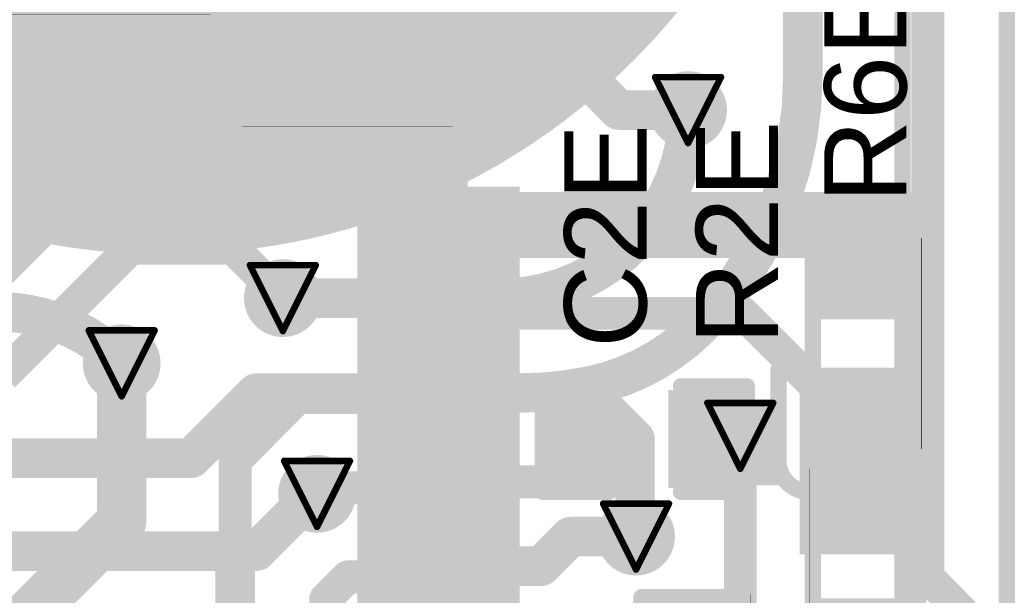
# Model space of a CAD drawing. Header units: inches. Extents: x -3.9 to 9.5, y -7 to 2.6.
# Drawn here: x 2.0666 to 2.369, y -4.7641 to -4.5895 of the extents above; entities that cross this region are included whole.
import ezdxf

# ---------------------------------------------------------------- set-up
doc = ezdxf.new("R2010")
doc.units = ezdxf.units.IN
doc.header["$MEASUREMENT"] = 0
for name, color, linetype in [('Board Outline', 216, 'Continuous'), ('Bottom Layer', 5, 'Continuous'), ('Bottom Overlay', 54, 'Continuous'), ('Bottom Paste', 16, 'Continuous'), ('Bottom Solder', 6, 'Continuous'), ('Drill Drawing', 1, 'Continuous'), ('Top Layer', 1, 'Continuous'), ('Top Overlay', 2, 'Continuous'), ('Top Paste', 8, 'Continuous'), ('Top Solder', 216, 'Continuous'), ('Via Holes', 16, 'Continuous')]:
    doc.layers.add(name, color=color, linetype=linetype)
doc.styles.add('Arial', font='', dxfattribs={"height": 0.2})
doc.styles.get('Arial').set_extended_font_data('Arial')

# ---------------------------------------------------------------- blocks, each defined once
blk = doc.blocks.new('14_TSSOP_37')
at = {"layer": 'Top Layer'}
for points in [[(-0.1299212, 0.08562995), (-0.0885826, 0.08562995), (-0.0885826, 0.06791345), (-0.1299212, 0.06791345)], [(0.0885827, 0.08562995), (0.1299213, 0.08562995), (0.1299213, 0.06791345), (0.0885827, 0.06791345)], [(-0.1299212, 0.06003935), (-0.0885826, 0.06003935), (-0.0885826, 0.04232285), (-0.1299212, 0.04232285)], [(0.0885827, 0.06003945), (0.1299213, 0.06003945), (0.1299213, 0.04232295), (0.0885827, 0.04232295)], [(-0.1299212, 0.03444885), (-0.0885826, 0.03444885), (-0.0885826, 0.01673235), (-0.1299212, 0.01673235)], [(0.0885827, 0.03444885), (0.1299213, 0.03444885), (0.1299213, 0.01673235), (0.0885827, 0.01673235)], [(-0.1299212, 0.00885825), (-0.0885826, 0.00885825), (-0.0885826, -0.00885825), (-0.1299212, -0.00885825)], [(0.0885827, 0.00885835), (0.1299213, 0.00885835), (0.1299213, -0.00885815), (0.0885827, -0.00885815)], [(-0.1299212, -0.01673225), (-0.0885826, -0.01673225), (-0.0885826, -0.03444875), (-0.1299212, -0.03444875)], [(0.0885827, -0.01673225), (0.1299213, -0.01673225), (0.1299213, -0.03444875), (0.0885827, -0.03444875)], [(-0.1299212, -0.04232285), (-0.0885826, -0.04232285), (-0.0885826, -0.06003935), (-0.1299212, -0.06003935)], [(0.0885827, -0.04232275), (0.1299213, -0.04232275), (0.1299213, -0.06003925), (0.0885827, -0.06003925)], [(-0.1299212, -0.06791335), (-0.0885826, -0.06791335), (-0.0885826, -0.08562985), (-0.1299212, -0.08562985)], [(0.0885827, -0.06791335), (0.1299213, -0.06791335), (0.1299213, -0.08562985), (0.0885827, -0.08562985)]]:
    blk.add_hatch(color=1, dxfattribs=at).paths.add_polyline_path(points)
at = {"layer": 'Top Overlay'}
blk.add_hatch(color=2, dxfattribs=at).paths.add_polyline_path([(-0.0840002, 0.0679998), (-0.0730002, 0.0679998), (-0.0730002, 0.0859998), (-0.0840002, 0.0859998)])
at = {"layer": 'Top Paste'}
for points in [[(-0.1299212, 0.08562995), (-0.0885826, 0.08562995), (-0.0885826, 0.06791345), (-0.1299212, 0.06791345)], [(0.0885827, 0.08562995), (0.1299213, 0.08562995), (0.1299213, 0.06791345), (0.0885827, 0.06791345)], [(-0.1299212, 0.06003935), (-0.0885826, 0.06003935), (-0.0885826, 0.04232285), (-0.1299212, 0.04232285)], [(0.0885827, 0.06003945), (0.1299213, 0.06003945), (0.1299213, 0.04232295), (0.0885827, 0.04232295)], [(-0.1299212, 0.03444885), (-0.0885826, 0.03444885), (-0.0885826, 0.01673235), (-0.1299212, 0.01673235)], [(0.0885827, 0.03444885), (0.1299213, 0.03444885), (0.1299213, 0.01673235), (0.0885827, 0.01673235)], [(-0.1299212, 0.00885825), (-0.0885826, 0.00885825), (-0.0885826, -0.00885825), (-0.1299212, -0.00885825)], [(0.0885827, 0.00885835), (0.1299213, 0.00885835), (0.1299213, -0.00885815), (0.0885827, -0.00885815)], [(-0.1299212, -0.01673225), (-0.0885826, -0.01673225), (-0.0885826, -0.03444875), (-0.1299212, -0.03444875)], [(0.0885827, -0.01673225), (0.1299213, -0.01673225), (0.1299213, -0.03444875), (0.0885827, -0.03444875)], [(-0.1299212, -0.04232285), (-0.0885826, -0.04232285), (-0.0885826, -0.06003935), (-0.1299212, -0.06003935)], [(0.0885827, -0.04232275), (0.1299213, -0.04232275), (0.1299213, -0.06003925), (0.0885827, -0.06003925)], [(-0.1299212, -0.06791335), (-0.0885826, -0.06791335), (-0.0885826, -0.08562985), (-0.1299212, -0.08562985)], [(0.0885827, -0.06791335), (0.1299213, -0.06791335), (0.1299213, -0.08562985), (0.0885827, -0.08562985)]]:
    blk.add_hatch(color=8, dxfattribs=at).paths.add_polyline_path(points)
at = {"layer": 'Top Solder'}
for points in [[(-0.1339212, 0.08962995), (-0.0845826, 0.08962995), (-0.0845826, 0.06391345), (-0.1339212, 0.06391345)], [(0.0845827, 0.08962995), (0.1339213, 0.08962995), (0.1339213, 0.06391345), (0.0845827, 0.06391345)], [(-0.1339212, 0.06403935), (-0.0845826, 0.06403935), (-0.0845826, 0.03832285), (-0.1339212, 0.03832285)], [(0.0845827, 0.06403945), (0.1339213, 0.06403945), (0.1339213, 0.03832295), (0.0845827, 0.03832295)], [(-0.1339212, 0.03844885), (-0.0845826, 0.03844885), (-0.0845826, 0.01273235), (-0.1339212, 0.01273235)], [(0.0845827, 0.03844885), (0.1339213, 0.03844885), (0.1339213, 0.01273235), (0.0845827, 0.01273235)], [(-0.1339212, 0.01285825), (-0.0845826, 0.01285825), (-0.0845826, -0.01285825), (-0.1339212, -0.01285825)], [(0.0845827, 0.01285835), (0.1339213, 0.01285835), (0.1339213, -0.01285815), (0.0845827, -0.01285815)], [(-0.1339212, -0.01273225), (-0.0845826, -0.01273225), (-0.0845826, -0.03844875), (-0.1339212, -0.03844875)], [(0.0845827, -0.01273225), (0.1339213, -0.01273225), (0.1339213, -0.03844875), (0.0845827, -0.03844875)], [(-0.1339212, -0.03832285), (-0.0845826, -0.03832285), (-0.0845826, -0.06403935), (-0.1339212, -0.06403935)], [(0.0845827, -0.03832275), (0.1339213, -0.03832275), (0.1339213, -0.06403925), (0.0845827, -0.06403925)], [(-0.1339212, -0.06391335), (-0.0845826, -0.06391335), (-0.0845826, -0.08962985), (-0.1339212, -0.08962985)], [(0.0845827, -0.06391335), (0.1339213, -0.06391335), (0.1339213, -0.08962985), (0.0845827, -0.08962985)]]:
    blk.add_hatch(color=216, dxfattribs=at).paths.add_polyline_path(points)
at = {"layer": 'Top Overlay'}
for points in [[(-0.09, 0.1, 0.005, 0.005, 0), (-0.09, 0.092, 0.005, 0.005, 0)], [(0.0900001, 0.1, 0.005, 0.005, 0), (-0.09, 0.1, 0.005, 0.005, 0)], [(0.0900001, 0.1, 0.005, 0.005, 0), (0.0900001, 0.092, 0.005, 0.005, 0)], [(-0.141, 0.082, 0.007874, 0.007874, 0), (-0.141, 0.072, 0.007874, 0.007874, 0)], [(-0.136, 0.077, 0.007874, 0.007874, 0), (-0.141, 0.082, 0.007874, 0.007874, 0)], [(-0.136, 0.077, 0.007874, 0.007874, 0), (-0.141, 0.072, 0.007874, 0.007874, 0)], [(-0.09, -0.0919999, 0.005, 0.005, 0), (-0.09, -0.0999999, 0.005, 0.005, 0)], [(0.0900001, -0.0919999, 0.005, 0.005, 0), (0.0900001, -0.0999999, 0.005, 0.005, 0)], [(0.0900001, -0.0999999, 0.005, 0.005, 0), (-0.09, -0.0999999, 0.005, 0.005, 0)]]:
    blk.add_lwpolyline(points, format="xyseb", dxfattribs=at)
for points in [[(-0.09125, 0.1, 0.0025, 0.0025, 1), (-0.08875, 0.1, 0.0025, 0.0025, 1)], [(-0.09125, 0.1, 0.0025, 0.0025, 1), (-0.08875, 0.1, 0.0025, 0.0025, 1)], [(0.0887501, 0.1, 0.0025, 0.0025, 1), (0.0912501, 0.1, 0.0025, 0.0025, 1)], [(0.0887501, 0.1, 0.0025, 0.0025, 1), (0.0912501, 0.1, 0.0025, 0.0025, 1)], [(-0.09125, 0.092, 0.0025, 0.0025, 1), (-0.08875, 0.092, 0.0025, 0.0025, 1)], [(0.0887501, 0.092, 0.0025, 0.0025, 1), (0.0912501, 0.092, 0.0025, 0.0025, 1)], [(-0.1429685, 0.082, 0.003937, 0.003937, 1), (-0.1390315, 0.082, 0.003937, 0.003937, 1)], [(-0.1429685, 0.082, 0.003937, 0.003937, 1), (-0.1390315, 0.082, 0.003937, 0.003937, 1)], [(-0.1379685, 0.077, 0.003937, 0.003937, 1), (-0.1340315, 0.077, 0.003937, 0.003937, 1)], [(-0.1379685, 0.077, 0.003937, 0.003937, 1), (-0.1340315, 0.077, 0.003937, 0.003937, 1)], [(-0.1429685, 0.072, 0.003937, 0.003937, 1), (-0.1390315, 0.072, 0.003937, 0.003937, 1)], [(-0.1429685, 0.072, 0.003937, 0.003937, 1), (-0.1390315, 0.072, 0.003937, 0.003937, 1)], [(-0.09125, -0.0919999, 0.0025, 0.0025, 1), (-0.08875, -0.0919999, 0.0025, 0.0025, 1)], [(0.0887501, -0.0919999, 0.0025, 0.0025, 1), (0.0912501, -0.0919999, 0.0025, 0.0025, 1)], [(-0.09125, -0.0999999, 0.0025, 0.0025, 1), (-0.08875, -0.0999999, 0.0025, 0.0025, 1)], [(-0.09125, -0.0999999, 0.0025, 0.0025, 1), (-0.08875, -0.0999999, 0.0025, 0.0025, 1)], [(0.0887501, -0.0999999, 0.0025, 0.0025, 1), (0.0912501, -0.0999999, 0.0025, 0.0025, 1)], [(0.0887501, -0.0999999, 0.0025, 0.0025, 1), (0.0912501, -0.0999999, 0.0025, 0.0025, 1)]]:
    blk.add_lwpolyline(points, format="xyseb", close=True, dxfattribs=at)
blk = doc.blocks.new('R__0402_128')
at = {"layer": 'Top Layer'}
for points in [[(-0.0275, -0.0125), (-0.0275, 0.0125), (-0.009499999999999998, 0.0125), (-0.009500000000000001, -0.0125)], [(0.009499999999999998, -0.0125), (0.009500000000000001, 0.0125), (0.0275, 0.0125), (0.0275, -0.0125)]]:
    blk.add_hatch(color=1, dxfattribs=at).paths.add_polyline_path(points)
at = {"layer": 'Top Paste'}
for points in [[(-0.0275, -0.0125), (-0.0275, 0.0125), (-0.009499999999999998, 0.0125), (-0.009500000000000001, -0.0125)], [(0.009499999999999998, -0.0125), (0.009500000000000001, 0.0125), (0.0275, 0.0125), (0.0275, -0.0125)]]:
    blk.add_hatch(color=8, dxfattribs=at).paths.add_polyline_path(points)
at = {"layer": 'Top Solder'}
for points in [[(-0.0315, -0.0165), (-0.0315, 0.0165), (-0.005499999999999999, 0.0165), (-0.005500000000000001, -0.0165)], [(0.005499999999999999, -0.0165), (0.005500000000000001, 0.0165), (0.0315, 0.0165), (0.0315, -0.0165)]]:
    blk.add_hatch(color=216, dxfattribs=at).paths.add_polyline_path(points)
at = {"layer": 'Top Overlay'}
for points in [[(-0.031, -0.016, 0.005, 0.005, 0), (-0.031, 0.016, 0.005, 0.005, 0)], [(-0.031, 0.016, 0.005, 0.005, 0), (0.031, 0.016, 0.005, 0.005, 0)], [(0.031, -0.016, 0.005, 0.005, 0), (0.031, 0.016, 0.005, 0.005, 0)], [(-0.031, -0.016, 0.005, 0.005, 0), (0.031, -0.016, 0.005, 0.005, 0)], [(-0.032, -0.017, 0.000127, 0.000127, 0), (0.032, -0.017, 0.000127, 0.000127, 0)]]:
    blk.add_lwpolyline(points, format="xyseb", dxfattribs=at)
for points in [[(-0.03225, 0.016, 0.0025, 0.0025, 1), (-0.02975, 0.016, 0.0025, 0.0025, 1)], [(-0.03225, 0.016, 0.0025, 0.0025, 1), (-0.02975, 0.016, 0.0025, 0.0025, 1)], [(0.02975, 0.016, 0.0025, 0.0025, 1), (0.03225, 0.016, 0.0025, 0.0025, 1)], [(0.02975, 0.016, 0.0025, 0.0025, 1), (0.03225, 0.016, 0.0025, 0.0025, 1)], [(-0.03225, -0.016, 0.0025, 0.0025, 1), (-0.02975, -0.016, 0.0025, 0.0025, 1)], [(-0.03225, -0.016, 0.0025, 0.0025, 1), (-0.02975, -0.016, 0.0025, 0.0025, 1)], [(0.02975, -0.016, 0.0025, 0.0025, 1), (0.03225, -0.016, 0.0025, 0.0025, 1)], [(0.02975, -0.016, 0.0025, 0.0025, 1), (0.03225, -0.016, 0.0025, 0.0025, 1)], [(-0.0320317, -0.017, 6.35e-05, 6.35e-05, 1), (-0.0319683, -0.017, 6.35e-05, 6.35e-05, 1)], [(0.0319683, -0.017, 6.35e-05, 6.35e-05, 1), (0.0320317, -0.017, 6.35e-05, 6.35e-05, 1)]]:
    blk.add_lwpolyline(points, format="xyseb", close=True, dxfattribs=at)
blk = doc.blocks.new('R__0402_135')
at = {"layer": 'Top Layer'}
for points in [[(-0.0275, -0.0125), (-0.0275, 0.0125), (-0.009499999999999998, 0.0125), (-0.009500000000000001, -0.0125)], [(0.009499999999999998, -0.0125), (0.009500000000000001, 0.0125), (0.0275, 0.0125), (0.0275, -0.0125)]]:
    blk.add_hatch(color=1, dxfattribs=at).paths.add_polyline_path(points)
at = {"layer": 'Top Paste'}
for points in [[(-0.0275, -0.0125), (-0.0275, 0.0125), (-0.009499999999999998, 0.0125), (-0.009500000000000001, -0.0125)], [(0.009499999999999998, -0.0125), (0.009500000000000001, 0.0125), (0.0275, 0.0125), (0.0275, -0.0125)]]:
    blk.add_hatch(color=8, dxfattribs=at).paths.add_polyline_path(points)
at = {"layer": 'Top Solder'}
for points in [[(-0.0315, -0.0165), (-0.0315, 0.0165), (-0.005499999999999999, 0.0165), (-0.005500000000000001, -0.0165)], [(0.005499999999999999, -0.0165), (0.005500000000000001, 0.0165), (0.0315, 0.0165), (0.0315, -0.0165)]]:
    blk.add_hatch(color=216, dxfattribs=at).paths.add_polyline_path(points)
at = {"layer": 'Top Overlay'}
for points in [[(-0.031, 0.016, 0.005, 0.005, 0), (-0.031, -0.016, 0.005, 0.005, 0)], [(0.031, 0.016, 0.005, 0.005, 0), (-0.031, 0.016, 0.005, 0.005, 0)], [(0.031, 0.016, 0.005, 0.005, 0), (0.031, -0.016, 0.005, 0.005, 0)], [(0.031, -0.016, 0.005, 0.005, 0), (-0.031, -0.016, 0.005, 0.005, 0)], [(0.032, -0.017, 0.000127, 0.000127, 0), (-0.032, -0.017, 0.000127, 0.000127, 0)]]:
    blk.add_lwpolyline(points, format="xyseb", dxfattribs=at)
for points in [[(-0.03225, 0.016, 0.0025, 0.0025, 1), (-0.02975, 0.016, 0.0025, 0.0025, 1)], [(-0.03225, 0.016, 0.0025, 0.0025, 1), (-0.02975, 0.016, 0.0025, 0.0025, 1)], [(0.02975, 0.016, 0.0025, 0.0025, 1), (0.03225, 0.016, 0.0025, 0.0025, 1)], [(0.02975, 0.016, 0.0025, 0.0025, 1), (0.03225, 0.016, 0.0025, 0.0025, 1)], [(-0.03225, -0.016, 0.0025, 0.0025, 1), (-0.02975, -0.016, 0.0025, 0.0025, 1)], [(-0.03225, -0.016, 0.0025, 0.0025, 1), (-0.02975, -0.016, 0.0025, 0.0025, 1)], [(0.02975, -0.016, 0.0025, 0.0025, 1), (0.03225, -0.016, 0.0025, 0.0025, 1)], [(0.02975, -0.016, 0.0025, 0.0025, 1), (0.03225, -0.016, 0.0025, 0.0025, 1)], [(-0.0320317, -0.017, 6.35e-05, 6.35e-05, 1), (-0.0319683, -0.017, 6.35e-05, 6.35e-05, 1)], [(0.0319683, -0.017, 6.35e-05, 6.35e-05, 1), (0.0320317, -0.017, 6.35e-05, 6.35e-05, 1)]]:
    blk.add_lwpolyline(points, format="xyseb", close=True, dxfattribs=at)
blk = doc.blocks.new('R___0402_142')
at = {"layer": 'Top Layer'}
for points in [[(-0.0275, -0.0125), (-0.0275, 0.0125), (-0.009499999999999998, 0.0125), (-0.009500000000000001, -0.0125)], [(0.009499999999999998, -0.0125), (0.009500000000000001, 0.0125), (0.0275, 0.0125), (0.0275, -0.0125)]]:
    blk.add_hatch(color=1, dxfattribs=at).paths.add_polyline_path(points)
at = {"layer": 'Top Paste'}
for points in [[(-0.0275, -0.0125), (-0.0275, 0.0125), (-0.009499999999999998, 0.0125), (-0.009500000000000001, -0.0125)], [(0.009499999999999998, -0.0125), (0.009500000000000001, 0.0125), (0.0275, 0.0125), (0.0275, -0.0125)]]:
    blk.add_hatch(color=8, dxfattribs=at).paths.add_polyline_path(points)
at = {"layer": 'Top Solder'}
for points in [[(-0.0296654, -0.0146654), (-0.0296654, 0.0146654), (-0.007334599999999998, 0.0146654), (-0.007334600000000002, -0.0146654)], [(0.007334599999999998, -0.0146654), (0.007334600000000002, 0.0146654), (0.0296654, 0.0146654), (0.0296654, -0.0146654)]]:
    blk.add_hatch(color=216, dxfattribs=at).paths.add_polyline_path(points)
at = {"layer": 'Top Overlay'}
for points in [[(-0.031, 0.016, 0.005, 0.005, 0), (-0.031, -0.016, 0.005, 0.005, 0)], [(-0.031, 0.016, 0.005, 0.005, 0), (0.031, 0.016, 0.005, 0.005, 0)], [(0.031, 0.016, 0.005, 0.005, 0), (0.031, -0.016, 0.005, 0.005, 0)], [(-0.031, -0.016, 0.005, 0.005, 0), (0.031, -0.016, 0.005, 0.005, 0)], [(-0.032, -0.017, 0.000127, 0.000127, 0), (0.032, -0.017, 0.000127, 0.000127, 0)]]:
    blk.add_lwpolyline(points, format="xyseb", dxfattribs=at)
for points in [[(-0.03225, 0.016, 0.0025, 0.0025, 1), (-0.02975, 0.016, 0.0025, 0.0025, 1)], [(-0.03225, 0.016, 0.0025, 0.0025, 1), (-0.02975, 0.016, 0.0025, 0.0025, 1)], [(0.02975, 0.016, 0.0025, 0.0025, 1), (0.03225, 0.016, 0.0025, 0.0025, 1)], [(0.02975, 0.016, 0.0025, 0.0025, 1), (0.03225, 0.016, 0.0025, 0.0025, 1)], [(-0.03225, -0.016, 0.0025, 0.0025, 1), (-0.02975, -0.016, 0.0025, 0.0025, 1)], [(-0.03225, -0.016, 0.0025, 0.0025, 1), (-0.02975, -0.016, 0.0025, 0.0025, 1)], [(0.02975, -0.016, 0.0025, 0.0025, 1), (0.03225, -0.016, 0.0025, 0.0025, 1)], [(0.02975, -0.016, 0.0025, 0.0025, 1), (0.03225, -0.016, 0.0025, 0.0025, 1)], [(-0.0320317, -0.017, 6.35e-05, 6.35e-05, 1), (-0.0319683, -0.017, 6.35e-05, 6.35e-05, 1)], [(0.0319683, -0.017, 6.35e-05, 6.35e-05, 1), (0.0320317, -0.017, 6.35e-05, 6.35e-05, 1)]]:
    blk.add_lwpolyline(points, format="xyseb", close=True, dxfattribs=at)
blk = doc.blocks.new('R___0402_163')
at = {"layer": 'Top Layer'}
for points in [[(-0.0275, -0.0125), (-0.0275, 0.0125), (-0.009499999999999998, 0.0125), (-0.009500000000000001, -0.0125)], [(0.009499999999999998, -0.0125), (0.009500000000000001, 0.0125), (0.0275, 0.0125), (0.0275, -0.0125)]]:
    blk.add_hatch(color=1, dxfattribs=at).paths.add_polyline_path(points)
at = {"layer": 'Top Paste'}
for points in [[(-0.0275, -0.0125), (-0.0275, 0.0125), (-0.009499999999999998, 0.0125), (-0.009500000000000001, -0.0125)], [(0.009499999999999998, -0.0125), (0.009500000000000001, 0.0125), (0.0275, 0.0125), (0.0275, -0.0125)]]:
    blk.add_hatch(color=8, dxfattribs=at).paths.add_polyline_path(points)
at = {"layer": 'Top Solder'}
for points in [[(-0.0296654, -0.0146654), (-0.0296654, 0.0146654), (-0.007334599999999998, 0.0146654), (-0.007334600000000002, -0.0146654)], [(0.007334599999999998, -0.0146654), (0.007334600000000002, 0.0146654), (0.0296654, 0.0146654), (0.0296654, -0.0146654)]]:
    blk.add_hatch(color=216, dxfattribs=at).paths.add_polyline_path(points)
at = {"layer": 'Top Overlay'}
for points in [[(-0.031, 0.016, 0.005, 0.005, 0), (-0.031, -0.016, 0.005, 0.005, 0)], [(-0.031, 0.016, 0.005, 0.005, 0), (0.031, 0.016, 0.005, 0.005, 0)], [(0.031, 0.016, 0.005, 0.005, 0), (0.031, -0.016, 0.005, 0.005, 0)], [(-0.031, -0.016, 0.005, 0.005, 0), (0.031, -0.016, 0.005, 0.005, 0)], [(-0.032, -0.017, 0.000127, 0.000127, 0), (0.032, -0.017, 0.000127, 0.000127, 0)]]:
    blk.add_lwpolyline(points, format="xyseb", dxfattribs=at)
for points in [[(-0.03225, 0.016, 0.0025, 0.0025, 1), (-0.02975, 0.016, 0.0025, 0.0025, 1)], [(-0.03225, 0.016, 0.0025, 0.0025, 1), (-0.02975, 0.016, 0.0025, 0.0025, 1)], [(0.02975, 0.016, 0.0025, 0.0025, 1), (0.03225, 0.016, 0.0025, 0.0025, 1)], [(0.02975, 0.016, 0.0025, 0.0025, 1), (0.03225, 0.016, 0.0025, 0.0025, 1)], [(-0.03225, -0.016, 0.0025, 0.0025, 1), (-0.02975, -0.016, 0.0025, 0.0025, 1)], [(-0.03225, -0.016, 0.0025, 0.0025, 1), (-0.02975, -0.016, 0.0025, 0.0025, 1)], [(0.02975, -0.016, 0.0025, 0.0025, 1), (0.03225, -0.016, 0.0025, 0.0025, 1)], [(0.02975, -0.016, 0.0025, 0.0025, 1), (0.03225, -0.016, 0.0025, 0.0025, 1)], [(-0.0320317, -0.017, 6.35e-05, 6.35e-05, 1), (-0.0319683, -0.017, 6.35e-05, 6.35e-05, 1)], [(0.0319683, -0.017, 6.35e-05, 6.35e-05, 1), (0.0320317, -0.017, 6.35e-05, 6.35e-05, 1)]]:
    blk.add_lwpolyline(points, format="xyseb", close=True, dxfattribs=at)
blk = doc.blocks.new('R___0402_170')
at = {"layer": 'Top Layer'}
for points in [[(-0.0275, -0.0125), (-0.0275, 0.0125), (-0.009500000000000003, 0.0125), (-0.009499999999999996, -0.0125)], [(0.009500000000000003, -0.0125), (0.009499999999999996, 0.0125), (0.0275, 0.0125), (0.0275, -0.0125)]]:
    blk.add_hatch(color=1, dxfattribs=at).paths.add_polyline_path(points)
at = {"layer": 'Top Paste'}
for points in [[(-0.0275, -0.0125), (-0.0275, 0.0125), (-0.009500000000000003, 0.0125), (-0.009499999999999996, -0.0125)], [(0.009500000000000003, -0.0125), (0.009499999999999996, 0.0125), (0.0275, 0.0125), (0.0275, -0.0125)]]:
    blk.add_hatch(color=8, dxfattribs=at).paths.add_polyline_path(points)
at = {"layer": 'Top Solder'}
for points in [[(-0.0296654, -0.0146654), (-0.0296654, 0.0146654), (-0.007334600000000003, 0.0146654), (-0.007334599999999997, -0.0146654)], [(0.007334600000000003, -0.0146654), (0.007334599999999997, 0.0146654), (0.0296654, 0.0146654), (0.0296654, -0.0146654)]]:
    blk.add_hatch(color=216, dxfattribs=at).paths.add_polyline_path(points)
at = {"layer": 'Top Overlay'}
for points in [[(-0.031, -0.016, 0.005, 0.005, 0), (-0.031, 0.016, 0.005, 0.005, 0)], [(0.031, 0.016, 0.005, 0.005, 0), (-0.031, 0.016, 0.005, 0.005, 0)], [(0.031, -0.016, 0.005, 0.005, 0), (0.031, 0.016, 0.005, 0.005, 0)], [(0.031, -0.016, 0.005, 0.005, 0), (-0.031, -0.016, 0.005, 0.005, 0)], [(0.032, -0.017, 0.000127, 0.000127, 0), (-0.032, -0.017, 0.000127, 0.000127, 0)]]:
    blk.add_lwpolyline(points, format="xyseb", dxfattribs=at)
for points in [[(-0.03225, 0.016, 0.0025, 0.0025, 1), (-0.02975, 0.016, 0.0025, 0.0025, 1)], [(-0.03225, 0.016, 0.0025, 0.0025, 1), (-0.02975, 0.016, 0.0025, 0.0025, 1)], [(0.02975, 0.016, 0.0025, 0.0025, 1), (0.03225, 0.016, 0.0025, 0.0025, 1)], [(0.02975, 0.016, 0.0025, 0.0025, 1), (0.03225, 0.016, 0.0025, 0.0025, 1)], [(-0.03225, -0.016, 0.0025, 0.0025, 1), (-0.02975, -0.016, 0.0025, 0.0025, 1)], [(-0.03225, -0.016, 0.0025, 0.0025, 1), (-0.02975, -0.016, 0.0025, 0.0025, 1)], [(0.02975, -0.016, 0.0025, 0.0025, 1), (0.03225, -0.016, 0.0025, 0.0025, 1)], [(0.02975, -0.016, 0.0025, 0.0025, 1), (0.03225, -0.016, 0.0025, 0.0025, 1)], [(-0.0320317, -0.017, 6.35e-05, 6.35e-05, 1), (-0.0319683, -0.017, 6.35e-05, 6.35e-05, 1)], [(0.0319683, -0.017, 6.35e-05, 6.35e-05, 1), (0.0320317, -0.017, 6.35e-05, 6.35e-05, 1)]]:
    blk.add_lwpolyline(points, format="xyseb", close=True, dxfattribs=at)
blk = doc.blocks.new('_EMG________B_198')
at = {"layer": 'Bottom Layer'}
h = blk.add_hatch(color=5, dxfattribs=at)
edge = h.paths.add_edge_path()
edge.add_arc((-1.1e-06, 0.3931962), 0.1968504, 0, 360)
at = {"layer": 'Bottom Paste'}
h = blk.add_hatch(color=16, dxfattribs=at)
edge = h.paths.add_edge_path()
edge.add_arc((-1.1e-06, 0.3931962), 0.1968504, 0, 360)
at = {"layer": 'Bottom Solder'}
h = blk.add_hatch(color=6, dxfattribs=at)
edge = h.paths.add_edge_path()
edge.add_arc((-1.1e-06, 0.3931962), 0.2008504, 0, 360)
at = {"layer": 'Bottom Overlay'}
blk.add_lwpolyline([(0.2237505, -0.4317177, 0.005, 0.005, 0), (0.2237505, 0.4317242, 0.005, 0.005, 0)], format="xyseb", dxfattribs=at)
blk = doc.blocks.new('C___0402_254')
at = {"layer": 'Top Layer'}
for points in [[(-0.0275, -0.0125), (-0.0275, 0.0125), (-0.009499999999999998, 0.0125), (-0.009500000000000001, -0.0125)], [(0.009499999999999998, -0.0125), (0.009500000000000001, 0.0125), (0.0275, 0.0125), (0.0275, -0.0125)]]:
    blk.add_hatch(color=1, dxfattribs=at).paths.add_polyline_path(points)
at = {"layer": 'Top Paste'}
for points in [[(-0.0275, -0.0125), (-0.0275, 0.0125), (-0.009499999999999998, 0.0125), (-0.009500000000000001, -0.0125)], [(0.009499999999999998, -0.0125), (0.009500000000000001, 0.0125), (0.0275, 0.0125), (0.0275, -0.0125)]]:
    blk.add_hatch(color=8, dxfattribs=at).paths.add_polyline_path(points)
at = {"layer": 'Top Solder'}
for points in [[(-0.0298622, -0.0148622), (-0.0298622, 0.0148622), (-0.007137799999999999, 0.0148622), (-0.007137800000000001, -0.0148622)], [(0.007137799999999999, -0.0148622), (0.007137800000000001, 0.0148622), (0.0298622, 0.0148622), (0.0298622, -0.0148622)]]:
    blk.add_hatch(color=216, dxfattribs=at).paths.add_polyline_path(points)
at = {"layer": 'Top Overlay'}
for points in [[(-0.031, 0.016, 0.005, 0.005, 0), (-0.011, 0.016, 0.005, 0.005, 0)], [(-0.031, -0.016, 0.005, 0.005, 0), (-0.031, 0.016, 0.005, 0.005, 0)], [(0.011, 0.016, 0.005, 0.005, 0), (0.031, 0.016, 0.005, 0.005, 0)], [(0.031, -0.016, 0.005, 0.005, 0), (0.031, 0.016, 0.005, 0.005, 0)], [(-0.031, -0.016, 0.005, 0.005, 0), (-0.011, -0.016, 0.005, 0.005, 0)], [(0.011, -0.016, 0.005, 0.005, 0), (0.031, -0.016, 0.005, 0.005, 0)]]:
    blk.add_lwpolyline(points, format="xyseb", dxfattribs=at)
for points in [[(-0.03225, 0.016, 0.0025, 0.0025, 1), (-0.02975, 0.016, 0.0025, 0.0025, 1)], [(-0.03225, 0.016, 0.0025, 0.0025, 1), (-0.02975, 0.016, 0.0025, 0.0025, 1)], [(-0.01225, 0.016, 0.0025, 0.0025, 1), (-0.00975, 0.016, 0.0025, 0.0025, 1)], [(0.00975, 0.016, 0.0025, 0.0025, 1), (0.01225, 0.016, 0.0025, 0.0025, 1)], [(0.02975, 0.016, 0.0025, 0.0025, 1), (0.03225, 0.016, 0.0025, 0.0025, 1)], [(0.02975, 0.016, 0.0025, 0.0025, 1), (0.03225, 0.016, 0.0025, 0.0025, 1)], [(-0.03225, -0.016, 0.0025, 0.0025, 1), (-0.02975, -0.016, 0.0025, 0.0025, 1)], [(-0.03225, -0.016, 0.0025, 0.0025, 1), (-0.02975, -0.016, 0.0025, 0.0025, 1)], [(-0.01225, -0.016, 0.0025, 0.0025, 1), (-0.00975, -0.016, 0.0025, 0.0025, 1)], [(0.00975, -0.016, 0.0025, 0.0025, 1), (0.01225, -0.016, 0.0025, 0.0025, 1)], [(0.02975, -0.016, 0.0025, 0.0025, 1), (0.03225, -0.016, 0.0025, 0.0025, 1)], [(0.02975, -0.016, 0.0025, 0.0025, 1), (0.03225, -0.016, 0.0025, 0.0025, 1)]]:
    blk.add_lwpolyline(points, format="xyseb", close=True, dxfattribs=at)

msp = doc.modelspace()

# ---------------------------------------------------------------- hatches: boundary and pattern name
at = {"layer": 'Bottom Layer'}
h = msp.add_hatch(color=5, dxfattribs=at)
edge = h.paths.add_edge_path()
edge.add_arc((2.2696431, -4.6169115), 0.011811, 0, 360)
h = msp.add_hatch(color=5, dxfattribs=at)
edge = h.paths.add_edge_path()
edge.add_arc((2.1465155, -4.673973), 0.011811, 0, 360)
h = msp.add_hatch(color=5, dxfattribs=at)
edge = h.paths.add_edge_path()
edge.add_arc((2.0975355, -4.693784), 0.011811, 0, 360)
h = msp.add_hatch(color=5, dxfattribs=at)
edge = h.paths.add_edge_path()
edge.add_arc((2.2855156, -4.715784), 0.011811, 0, 360)
h = msp.add_hatch(color=5, dxfattribs=at)
edge = h.paths.add_edge_path()
edge.add_arc((2.1568936, -4.733406), 0.011811, 0, 360)
h = msp.add_hatch(color=5, dxfattribs=at)
edge = h.paths.add_edge_path()
edge.add_arc((2.2538429, -4.7463695), 0.011811, 0, 360)
at = {"layer": 'Top Layer'}
for points in [[(2.1005355, -4.617784), (2.1565355, -4.617784), (2.1565355, -4.571784), (2.1005355, -4.571784)], [(2.0295355, -4.618784), (2.0845355, -4.618784), (2.0845355, -4.590784), (2.0295355, -4.590784)], [(2.1716297, -4.6603982), (2.2026297, -4.6603982), (2.2026297, -4.591784), (2.1716297, -4.591784)], [(2.1725156, -4.661784), (2.3385156, -4.661784), (2.3385156, -4.641784), (2.1725156, -4.641784)], [(2.3075156, -4.679784), (2.3385156, -4.679784), (2.3385156, -4.641784), (2.3075156, -4.641784)], [(2.3035156, -4.751784), (2.3425354, -4.751784), (2.3425354, -4.695784), (2.3035156, -4.695784)], [(2.2665156, -4.730784), (2.2975156, -4.730784), (2.2975156, -4.708784), (2.2665156, -4.708784)]]:
    msp.add_hatch(color=1, dxfattribs=at).paths.add_polyline_path(points)
h = msp.add_hatch(color=1, dxfattribs=at)
edge = h.paths.add_edge_path()
edge.add_arc((2.2696431, -4.6169115), 0.011811, 0, 360)
h = msp.add_hatch(color=1, dxfattribs=at)
edge = h.paths.add_edge_path()
edge.add_arc((2.1465155, -4.673973), 0.011811, 0, 360)
h = msp.add_hatch(color=1, dxfattribs=at)
edge = h.paths.add_edge_path()
edge.add_arc((2.0975355, -4.693784), 0.011811, 0, 360)
h = msp.add_hatch(color=1, dxfattribs=at)
edge = h.paths.add_edge_path()
edge.add_arc((2.2855156, -4.715784), 0.011811, 0, 360)
h = msp.add_hatch(color=1, dxfattribs=at)
edge = h.paths.add_edge_path()
edge.add_arc((2.1568936, -4.733406), 0.011811, 0, 360)
h = msp.add_hatch(color=1, dxfattribs=at)
edge = h.paths.add_edge_path()
edge.add_arc((2.2538429, -4.7463695), 0.011811, 0, 360)
at = {"layer": 'Via Holes'}
h = msp.add_hatch(color=7, dxfattribs=at)
edge = h.paths.add_edge_path()
edge.add_arc((2.2696431, -4.6169115), 0.0059055, 0, 360)
h = msp.add_hatch(color=7, dxfattribs=at)
edge = h.paths.add_edge_path()
edge.add_arc((2.1465155, -4.673973), 0.0059055, 0, 360)
h = msp.add_hatch(color=7, dxfattribs=at)
edge = h.paths.add_edge_path()
edge.add_arc((2.0975355, -4.693784), 0.0059055, 0, 360)
h = msp.add_hatch(color=7, dxfattribs=at)
edge = h.paths.add_edge_path()
edge.add_arc((2.2855156, -4.715784), 0.0059055, 0, 360)
h = msp.add_hatch(color=7, dxfattribs=at)
edge = h.paths.add_edge_path()
edge.add_arc((2.1568936, -4.733406), 0.0059055, 0, 360)
h = msp.add_hatch(color=7, dxfattribs=at)
edge = h.paths.add_edge_path()
edge.add_arc((2.2538429, -4.7463695), 0.0059055, 0, 360)

# ---------------------------------------------------------------- linework, layer by layer
at = {"layer": 'Board Outline'}
msp.add_lwpolyline([(2.3665142, -4.4233229, 0.005, 0.005, 0), (2.3665156, -5.2837856, 0.005, 0.005, 0)], format="xyseb", dxfattribs=at)
at = {"layer": 'Bottom Layer'}
for points in [[(2.3425156, -4.758784, 0.01, 0.01, 0), (2.3425156, -4.539784, 0.01, 0.01, 0)], [(2.3045156, -4.606784, 0.012, 0.012, 0), (2.3045156, -4.561784, 0.012, 0.012, 0)], [(2.3045155, -4.606784, 0.012, 0.012, -0.1989125263863488), (2.2730693, -4.6827008, 0.012, 0.012, 0)], [(2.3045155, -4.6067838, 0.012, 0.012, 0), (2.3045156, -4.606784, 0.012, 0.012, 0)], [(2.269643, -4.6169116, 0.012, 0.012, -0.4270878916313132), (2.2100287, -4.6739729, 0.012, 0.012, 0)], [(2.1465155, -4.673973, 0.012, 0.012, 0), (2.2100287, -4.673973, 0.012, 0.012, 0)], [(2.0596274, -4.6780819, 0.012, 0.012, -0.1989127101725921), (2.0975354, -4.693784, 0.012, 0.012, 0)], [(2.2730692, -4.6827007, 0.012, 0.012, -0.148564960921122), (2.2392308, -4.7007685, 0.012, 0.012, 0)], [(2.239231, -4.7007687, 0.012, 0.012, -0.04890308047018044), (2.2186754, -4.702784, 0.012, 0.012, 0)], [(2.1187047, -4.722595, 0.012, 0.012, 0), (2.1385157, -4.702784, 0.012, 0.012, 0)], [(2.1385157, -4.702784, 0.012, 0.012, 0), (2.2164753, -4.702784, 0.012, 0.012, 0)], [(2.2396583, -4.7029267, 0.012, 0.012, 0), (2.2535326, -4.716801, 0.012, 0.012, 0)], [(2.2535326, -4.7460592, 0.012, 0.012, 0), (2.2535326, -4.716801, 0.012, 0.012, 0)], [(2.2855156, -4.771784, 0.01, 0.01, 0), (2.2855156, -4.715784, 0.01, 0.01, 0)], [(2.0347046, -4.722595, 0.012, 0.012, 0), (2.1187047, -4.722595, 0.012, 0.012, 0)], [(2.1385355, -4.750784, 0.012, 0.012, 0), (2.1559135, -4.733406, 0.012, 0.012, 0)], [(2.1559135, -4.733406, 0.012, 0.012, 0), (2.1568936, -4.733406, 0.012, 0.012, 0)], [(2.2535326, -4.7460592, 0.012, 0.012, 0), (2.2538429, -4.7463695, 0.012, 0.012, 0)], [(1.9607605, -4.750784, 0.012, 0.012, 0), (2.1385355, -4.750784, 0.012, 0.012, 0)], [(2.3425156, -4.758784, 0.01, 0.01, 0), (2.353472, -4.7697404, 0.01, 0.01, 0)]]:
    msp.add_lwpolyline(points, format="xyseb", dxfattribs=at)
for points in [[(2.3015155, -4.6067838, 0.006, 0.006, 1), (2.3075155, -4.6067838, 0.006, 0.006, 1)], [(2.3015155, -4.606784, 0.006, 0.006, 1), (2.3075155, -4.606784, 0.006, 0.006, 1)], [(2.3015156, -4.606784, 0.006, 0.006, 1), (2.3075156, -4.606784, 0.006, 0.006, 1)], [(2.3015156, -4.606784, 0.006, 0.006, 1), (2.3075156, -4.606784, 0.006, 0.006, 1)], [(2.266643, -4.6169116, 0.006, 0.006, 1), (2.272643, -4.6169116, 0.006, 0.006, 1)], [(2.1435155, -4.673973, 0.006, 0.006, 1), (2.1495155, -4.673973, 0.006, 0.006, 1)], [(2.2070287, -4.6739729, 0.006, 0.006, 1), (2.2130287, -4.6739729, 0.006, 0.006, 1)], [(2.2070287, -4.673973, 0.006, 0.006, 1), (2.2130287, -4.673973, 0.006, 0.006, 1)], [(2.2700692, -4.6827007, 0.006, 0.006, 1), (2.2760692, -4.6827007, 0.006, 0.006, 1)], [(2.2700693, -4.6827008, 0.006, 0.006, 1), (2.2760693, -4.6827008, 0.006, 0.006, 1)], [(2.0945354, -4.693784, 0.006, 0.006, 1), (2.1005354, -4.693784, 0.006, 0.006, 1)], [(2.2362308, -4.7007685, 0.006, 0.006, 1), (2.2422308, -4.7007685, 0.006, 0.006, 1)], [(2.236231, -4.7007687, 0.006, 0.006, 1), (2.242231, -4.7007687, 0.006, 0.006, 1)], [(2.1355157, -4.702784, 0.006, 0.006, 1), (2.1415157, -4.702784, 0.006, 0.006, 1)], [(2.1355157, -4.702784, 0.006, 0.006, 1), (2.1415157, -4.702784, 0.006, 0.006, 1)], [(2.2134753, -4.702784, 0.006, 0.006, 1), (2.2194753, -4.702784, 0.006, 0.006, 1)], [(2.2156754, -4.702784, 0.006, 0.006, 1), (2.2216754, -4.702784, 0.006, 0.006, 1)], [(2.2366583, -4.7029267, 0.006, 0.006, 1), (2.2426583, -4.7029267, 0.006, 0.006, 1)], [(2.2505326, -4.716801, 0.006, 0.006, 1), (2.2565326, -4.716801, 0.006, 0.006, 1)], [(2.2505326, -4.716801, 0.006, 0.006, 1), (2.2565326, -4.716801, 0.006, 0.006, 1)], [(2.2830156, -4.715784, 0.005, 0.005, 1), (2.2880156, -4.715784, 0.005, 0.005, 1)], [(2.1157047, -4.722595, 0.006, 0.006, 1), (2.1217047, -4.722595, 0.006, 0.006, 1)], [(2.1157047, -4.722595, 0.006, 0.006, 1), (2.1217047, -4.722595, 0.006, 0.006, 1)], [(2.1529135, -4.733406, 0.006, 0.006, 1), (2.1589135, -4.733406, 0.006, 0.006, 1)], [(2.1529135, -4.733406, 0.006, 0.006, 1), (2.1589135, -4.733406, 0.006, 0.006, 1)], [(2.1538936, -4.733406, 0.006, 0.006, 1), (2.1598936, -4.733406, 0.006, 0.006, 1)], [(2.2505326, -4.7460592, 0.006, 0.006, 1), (2.2565326, -4.7460592, 0.006, 0.006, 1)], [(2.2505326, -4.7460592, 0.006, 0.006, 1), (2.2565326, -4.7460592, 0.006, 0.006, 1)], [(2.2508429, -4.7463695, 0.006, 0.006, 1), (2.2568429, -4.7463695, 0.006, 0.006, 1)], [(2.1355355, -4.750784, 0.006, 0.006, 1), (2.1415355, -4.750784, 0.006, 0.006, 1)], [(2.1355355, -4.750784, 0.006, 0.006, 1), (2.1415355, -4.750784, 0.006, 0.006, 1)], [(2.3400156, -4.758784, 0.005, 0.005, 1), (2.3450156, -4.758784, 0.005, 0.005, 1)], [(2.3400156, -4.758784, 0.005, 0.005, 1), (2.3450156, -4.758784, 0.005, 0.005, 1)]]:
    msp.add_lwpolyline(points, format="xyseb", close=True, dxfattribs=at)
at = {"layer": 'Drill Drawing'}
for points in [[(2.2596431, -4.6069115, 0.002, 0.002, 0), (2.2796431, -4.6069115, 0.002, 0.002, 0)], [(2.2596431, -4.6069115, 0.002, 0.002, 0), (2.2696431, -4.6269115, 0.002, 0.002, 0)], [(2.2696431, -4.6269115, 0.002, 0.002, 0), (2.2796431, -4.6069115, 0.002, 0.002, 0)], [(2.1365155, -4.663973, 0.002, 0.002, 0), (2.1565155, -4.663973, 0.002, 0.002, 0)], [(2.1365155, -4.663973, 0.002, 0.002, 0), (2.1465155, -4.683973, 0.002, 0.002, 0)], [(2.1465155, -4.683973, 0.002, 0.002, 0), (2.1565155, -4.663973, 0.002, 0.002, 0)], [(2.0875355, -4.683784, 0.002, 0.002, 0), (2.1075355, -4.683784, 0.002, 0.002, 0)], [(2.0875355, -4.683784, 0.002, 0.002, 0), (2.0975355, -4.703784, 0.002, 0.002, 0)], [(2.0975355, -4.703784, 0.002, 0.002, 0), (2.1075355, -4.683784, 0.002, 0.002, 0)], [(2.2755156, -4.705784, 0.002, 0.002, 0), (2.2955156, -4.705784, 0.002, 0.002, 0)], [(2.2755156, -4.705784, 0.002, 0.002, 0), (2.2855156, -4.725784, 0.002, 0.002, 0)], [(2.2855156, -4.725784, 0.002, 0.002, 0), (2.2955156, -4.705784, 0.002, 0.002, 0)], [(2.1468936, -4.723406, 0.002, 0.002, 0), (2.1668936, -4.723406, 0.002, 0.002, 0)], [(2.1468936, -4.723406, 0.002, 0.002, 0), (2.1568936, -4.743406, 0.002, 0.002, 0)], [(2.1568936, -4.743406, 0.002, 0.002, 0), (2.1668936, -4.723406, 0.002, 0.002, 0)], [(2.2438429, -4.7363695, 0.002, 0.002, 0), (2.2638429, -4.7363695, 0.002, 0.002, 0)], [(2.2438429, -4.7363695, 0.002, 0.002, 0), (2.2538429, -4.7563695, 0.002, 0.002, 0)], [(2.2538429, -4.7563695, 0.002, 0.002, 0), (2.2638429, -4.7363695, 0.002, 0.002, 0)]]:
    msp.add_lwpolyline(points, format="xyseb", dxfattribs=at)
for points in [[(2.2591431, -4.6069115, 0.001, 0.001, 1), (2.2601431, -4.6069115, 0.001, 0.001, 1)], [(2.2591431, -4.6069115, 0.001, 0.001, 1), (2.2601431, -4.6069115, 0.001, 0.001, 1)], [(2.2791431, -4.6069115, 0.001, 0.001, 1), (2.2801431, -4.6069115, 0.001, 0.001, 1)], [(2.2791431, -4.6069115, 0.001, 0.001, 1), (2.2801431, -4.6069115, 0.001, 0.001, 1)], [(2.2691431, -4.6269115, 0.001, 0.001, 1), (2.2701431, -4.6269115, 0.001, 0.001, 1)], [(2.2691431, -4.6269115, 0.001, 0.001, 1), (2.2701431, -4.6269115, 0.001, 0.001, 1)], [(2.1360155, -4.663973, 0.001, 0.001, 1), (2.1370155, -4.663973, 0.001, 0.001, 1)], [(2.1360155, -4.663973, 0.001, 0.001, 1), (2.1370155, -4.663973, 0.001, 0.001, 1)], [(2.1560155, -4.663973, 0.001, 0.001, 1), (2.1570155, -4.663973, 0.001, 0.001, 1)], [(2.1560155, -4.663973, 0.001, 0.001, 1), (2.1570155, -4.663973, 0.001, 0.001, 1)], [(2.0870355, -4.683784, 0.001, 0.001, 1), (2.0880355, -4.683784, 0.001, 0.001, 1)], [(2.0870355, -4.683784, 0.001, 0.001, 1), (2.0880355, -4.683784, 0.001, 0.001, 1)], [(2.1070355, -4.683784, 0.001, 0.001, 1), (2.1080355, -4.683784, 0.001, 0.001, 1)], [(2.1070355, -4.683784, 0.001, 0.001, 1), (2.1080355, -4.683784, 0.001, 0.001, 1)], [(2.1460155, -4.683973, 0.001, 0.001, 1), (2.1470155, -4.683973, 0.001, 0.001, 1)], [(2.1460155, -4.683973, 0.001, 0.001, 1), (2.1470155, -4.683973, 0.001, 0.001, 1)], [(2.0970355, -4.703784, 0.001, 0.001, 1), (2.0980355, -4.703784, 0.001, 0.001, 1)], [(2.0970355, -4.703784, 0.001, 0.001, 1), (2.0980355, -4.703784, 0.001, 0.001, 1)], [(2.2750156, -4.705784, 0.001, 0.001, 1), (2.2760156, -4.705784, 0.001, 0.001, 1)], [(2.2750156, -4.705784, 0.001, 0.001, 1), (2.2760156, -4.705784, 0.001, 0.001, 1)], [(2.2950156, -4.705784, 0.001, 0.001, 1), (2.2960156, -4.705784, 0.001, 0.001, 1)], [(2.2950156, -4.705784, 0.001, 0.001, 1), (2.2960156, -4.705784, 0.001, 0.001, 1)], [(2.1463936, -4.723406, 0.001, 0.001, 1), (2.1473936, -4.723406, 0.001, 0.001, 1)], [(2.1463936, -4.723406, 0.001, 0.001, 1), (2.1473936, -4.723406, 0.001, 0.001, 1)], [(2.1663936, -4.723406, 0.001, 0.001, 1), (2.1673936, -4.723406, 0.001, 0.001, 1)], [(2.1663936, -4.723406, 0.001, 0.001, 1), (2.1673936, -4.723406, 0.001, 0.001, 1)], [(2.2850156, -4.725784, 0.001, 0.001, 1), (2.2860156, -4.725784, 0.001, 0.001, 1)], [(2.2850156, -4.725784, 0.001, 0.001, 1), (2.2860156, -4.725784, 0.001, 0.001, 1)], [(2.2433429, -4.7363695, 0.001, 0.001, 1), (2.2443429, -4.7363695, 0.001, 0.001, 1)], [(2.2433429, -4.7363695, 0.001, 0.001, 1), (2.2443429, -4.7363695, 0.001, 0.001, 1)], [(2.2633429, -4.7363695, 0.001, 0.001, 1), (2.2643429, -4.7363695, 0.001, 0.001, 1)], [(2.2633429, -4.7363695, 0.001, 0.001, 1), (2.2643429, -4.7363695, 0.001, 0.001, 1)], [(2.1563936, -4.743406, 0.001, 0.001, 1), (2.1573936, -4.743406, 0.001, 0.001, 1)], [(2.1563936, -4.743406, 0.001, 0.001, 1), (2.1573936, -4.743406, 0.001, 0.001, 1)], [(2.2533429, -4.7563695, 0.001, 0.001, 1), (2.2543429, -4.7563695, 0.001, 0.001, 1)], [(2.2533429, -4.7563695, 0.001, 0.001, 1), (2.2543429, -4.7563695, 0.001, 0.001, 1)]]:
    msp.add_lwpolyline(points, format="xyseb", close=True, dxfattribs=at)
at = {"layer": 'Top Layer'}
for points in [[(2.2140156, -4.582284, 0.012, 0.012, 0), (2.2486431, -4.6169115, 0.012, 0.012, 0)], [(2.1075354, -4.608284, 0.01, 0.01, 0), (2.1110354, -4.604784, 0.01, 0.01, 0)], [(2.1110354, -4.6142643, 0.01, 0.01, 0), (2.1110354, -4.604784, 0.01, 0.01, 0)], [(2.1145355, -4.611784, 0.01, 0.01, 0), (2.1215355, -4.604784, 0.01, 0.01, 0)], [(2.1215355, -4.604784, 0.01, 0.01, 0), (2.1435354, -4.604784, 0.01, 0.01, 0)], [(2.1845354, -4.646784, 0.01, 0.01, 0), (2.1845354, -4.604784, 0.01, 0.01, 0)], [(2.0466967, -4.678603, 0.012, 0.012, 0), (2.1110354, -4.6142643, 0.012, 0.012, 0)], [(2.2486431, -4.6169115, 0.012, 0.012, 0), (2.2696431, -4.6169115, 0.012, 0.012, 0)], [(2.1845354, -4.646784, 0.01, 0.01, 0), (2.1907638, -4.6530124, 0.01, 0.01, 0)], [(2.1907638, -4.6530124, 0.01, 0.01, 0), (2.1937873, -4.6530124, 0.01, 0.01, 0)], [(2.0615156, -4.6975443, 0.01, 0.01, 0), (2.1002759, -4.658784, 0.01, 0.01, 0)], [(2.1002759, -4.658784, 0.01, 0.01, 0), (2.1313265, -4.658784, 0.01, 0.01, 0)], [(2.1313265, -4.658784, 0.01, 0.01, 0), (2.1465155, -4.673973, 0.01, 0.01, 0)], [(2.1937873, -4.6786029, 0.01, 0.01, 0), (2.2863345, -4.6786029, 0.01, 0.01, 0)], [(2.2863345, -4.6786029, 0.01, 0.01, 0), (2.3085155, -4.7007839, 0.01, 0.01, 0)], [(2.0975355, -4.7417641, 0.015, 0.015, 0), (2.0975355, -4.693784, 0.015, 0.015, 0)], [(2.3085155, -4.700784, 0.01, 0.01, 0), (2.3085155, -4.7007839, 0.01, 0.01, 0)], [(2.3085155, -4.700784, 0.01, 0.01, 0), (2.3140155, -4.706284, 0.01, 0.01, 0)], [(2.1320156, -4.723304, 0.01, 0.01, 0), (2.1511261, -4.7041935, 0.01, 0.01, 0)], [(2.1511261, -4.7041935, 0.01, 0.01, 0), (2.1937873, -4.7041935, 0.01, 0.01, 0)], [(2.1937873, -4.7041935, 0.01, 0.01, 0), (2.1947716, -4.7041935, 0.01, 0.01, 0)], [(2.3140155, -4.706284, 0.01, 0.01, 0), (2.3235355, -4.706284, 0.01, 0.01, 0)], [(2.1320156, -4.750784, 0.01, 0.01, 0), (2.1320156, -4.723304, 0.01, 0.01, 0)], [(2.2285156, -4.729784, 0.01, 0.01, 0), (2.2345156, -4.723784, 0.01, 0.01, 0)], [(2.2345156, -4.723784, 0.01, 0.01, 0), (2.2360156, -4.723784, 0.01, 0.01, 0)], [(2.1568936, -4.733406, 0.01, 0.01, 0), (2.1587046, -4.731595, 0.01, 0.01, 0)], [(2.1587046, -4.731595, 0.01, 0.01, 0), (2.1919763, -4.731595, 0.01, 0.01, 0)], [(2.1919763, -4.731595, 0.01, 0.01, 0), (2.1937873, -4.729784, 0.01, 0.01, 0)], [(2.1937873, -4.729784, 0.01, 0.01, 0), (2.2285156, -4.729784, 0.01, 0.01, 0)], [(2.0410156, -4.798284, 0.015, 0.015, 0), (2.0975355, -4.7417641, 0.015, 0.015, 0)], [(2.224925, -4.7553746, 0.012, 0.012, 0), (2.2339301, -4.7463695, 0.012, 0.012, 0)], [(2.2339301, -4.7463695, 0.012, 0.012, 0), (2.2538428, -4.7463695, 0.012, 0.012, 0)], [(2.1320156, -5.034784, 0.012, 0.012, 0), (2.1320156, -4.750784, 0.012, 0.012, 0)], [(2.1915511, -4.7585951, 0.01, 0.01, 0), (2.1947716, -4.7553746, 0.01, 0.01, 0)], [(2.1937873, -4.7553746, 0.012, 0.012, 0), (2.1947716, -4.7553746, 0.012, 0.012, 0)], [(2.1947716, -4.7553746, 0.012, 0.012, 0), (2.224925, -4.7553746, 0.012, 0.012, 0)], [(2.1595156, -4.7653466, 0.01, 0.01, 0), (2.1662671, -4.7585951, 0.01, 0.01, 0)], [(2.1662671, -4.7585951, 0.01, 0.01, 0), (2.1915511, -4.7585951, 0.01, 0.01, 0)], [(2.1595156, -4.9184261, 0.01, 0.01, 0), (2.1595156, -4.7653466, 0.01, 0.01, 0)]]:
    msp.add_lwpolyline(points, format="xyseb", dxfattribs=at)
for points in [[(2.1085354, -4.604784, 0.005, 0.005, 1), (2.1135354, -4.604784, 0.005, 0.005, 1)], [(2.1085354, -4.604784, 0.005, 0.005, 1), (2.1135354, -4.604784, 0.005, 0.005, 1)], [(2.1190355, -4.604784, 0.005, 0.005, 1), (2.1240355, -4.604784, 0.005, 0.005, 1)], [(2.1190355, -4.604784, 0.005, 0.005, 1), (2.1240355, -4.604784, 0.005, 0.005, 1)], [(2.1410354, -4.604784, 0.005, 0.005, 1), (2.1460354, -4.604784, 0.005, 0.005, 1)], [(2.1820354, -4.604784, 0.005, 0.005, 1), (2.1870354, -4.604784, 0.005, 0.005, 1)], [(2.1050354, -4.608284, 0.005, 0.005, 1), (2.1100354, -4.608284, 0.005, 0.005, 1)], [(2.1080354, -4.6142643, 0.006, 0.006, 1), (2.1140354, -4.6142643, 0.006, 0.006, 1)], [(2.1120355, -4.611784, 0.005, 0.005, 1), (2.1170355, -4.611784, 0.005, 0.005, 1)], [(2.1085354, -4.6142643, 0.005, 0.005, 1), (2.1135354, -4.6142643, 0.005, 0.005, 1)], [(2.2456431, -4.6169115, 0.006, 0.006, 1), (2.2516431, -4.6169115, 0.006, 0.006, 1)], [(2.2456431, -4.6169115, 0.006, 0.006, 1), (2.2516431, -4.6169115, 0.006, 0.006, 1)], [(2.2666431, -4.6169115, 0.006, 0.006, 1), (2.2726431, -4.6169115, 0.006, 0.006, 1)], [(2.1820354, -4.646784, 0.005, 0.005, 1), (2.1870354, -4.646784, 0.005, 0.005, 1)], [(2.1820354, -4.646784, 0.005, 0.005, 1), (2.1870354, -4.646784, 0.005, 0.005, 1)], [(2.1882638, -4.6530124, 0.005, 0.005, 1), (2.1932638, -4.6530124, 0.005, 0.005, 1)], [(2.1882638, -4.6530124, 0.005, 0.005, 1), (2.1932638, -4.6530124, 0.005, 0.005, 1)], [(2.1912873, -4.6530124, 0.005, 0.005, 1), (2.1962873, -4.6530124, 0.005, 0.005, 1)], [(2.0977759, -4.658784, 0.005, 0.005, 1), (2.1027759, -4.658784, 0.005, 0.005, 1)], [(2.0977759, -4.658784, 0.005, 0.005, 1), (2.1027759, -4.658784, 0.005, 0.005, 1)], [(2.1288265, -4.658784, 0.005, 0.005, 1), (2.1338265, -4.658784, 0.005, 0.005, 1)], [(2.1288265, -4.658784, 0.005, 0.005, 1), (2.1338265, -4.658784, 0.005, 0.005, 1)], [(2.1440155, -4.673973, 0.005, 0.005, 1), (2.1490155, -4.673973, 0.005, 0.005, 1)], [(2.1912873, -4.6786029, 0.005, 0.005, 1), (2.1962873, -4.6786029, 0.005, 0.005, 1)], [(2.2838345, -4.6786029, 0.005, 0.005, 1), (2.2888345, -4.6786029, 0.005, 0.005, 1)], [(2.2838345, -4.6786029, 0.005, 0.005, 1), (2.2888345, -4.6786029, 0.005, 0.005, 1)], [(2.0937855, -4.693784, 0.0075, 0.0075, 1), (2.1012855, -4.693784, 0.0075, 0.0075, 1)], [(2.3060155, -4.7007839, 0.005, 0.005, 1), (2.3110155, -4.7007839, 0.005, 0.005, 1)], [(2.3060155, -4.7007839, 0.005, 0.005, 1), (2.3110155, -4.7007839, 0.005, 0.005, 1)], [(2.3060155, -4.700784, 0.005, 0.005, 1), (2.3110155, -4.700784, 0.005, 0.005, 1)], [(2.3060155, -4.700784, 0.005, 0.005, 1), (2.3110155, -4.700784, 0.005, 0.005, 1)], [(2.1486261, -4.7041935, 0.005, 0.005, 1), (2.1536261, -4.7041935, 0.005, 0.005, 1)], [(2.1486261, -4.7041935, 0.005, 0.005, 1), (2.1536261, -4.7041935, 0.005, 0.005, 1)], [(2.1912873, -4.7041935, 0.005, 0.005, 1), (2.1962873, -4.7041935, 0.005, 0.005, 1)], [(2.1912873, -4.7041935, 0.005, 0.005, 1), (2.1962873, -4.7041935, 0.005, 0.005, 1)], [(2.1922716, -4.7041935, 0.005, 0.005, 1), (2.1972716, -4.7041935, 0.005, 0.005, 1)], [(2.3115155, -4.706284, 0.005, 0.005, 1), (2.3165155, -4.706284, 0.005, 0.005, 1)], [(2.3115155, -4.706284, 0.005, 0.005, 1), (2.3165155, -4.706284, 0.005, 0.005, 1)], [(2.3210355, -4.706284, 0.005, 0.005, 1), (2.3260355, -4.706284, 0.005, 0.005, 1)], [(2.1295156, -4.723304, 0.005, 0.005, 1), (2.1345156, -4.723304, 0.005, 0.005, 1)], [(2.1295156, -4.723304, 0.005, 0.005, 1), (2.1345156, -4.723304, 0.005, 0.005, 1)], [(2.2320156, -4.723784, 0.005, 0.005, 1), (2.2370156, -4.723784, 0.005, 0.005, 1)], [(2.2320156, -4.723784, 0.005, 0.005, 1), (2.2370156, -4.723784, 0.005, 0.005, 1)], [(2.2335156, -4.723784, 0.005, 0.005, 1), (2.2385156, -4.723784, 0.005, 0.005, 1)], [(2.1562046, -4.731595, 0.005, 0.005, 1), (2.1612046, -4.731595, 0.005, 0.005, 1)], [(2.1562046, -4.731595, 0.005, 0.005, 1), (2.1612046, -4.731595, 0.005, 0.005, 1)], [(2.1894763, -4.731595, 0.005, 0.005, 1), (2.1944763, -4.731595, 0.005, 0.005, 1)], [(2.1894763, -4.731595, 0.005, 0.005, 1), (2.1944763, -4.731595, 0.005, 0.005, 1)], [(2.1912873, -4.729784, 0.005, 0.005, 1), (2.1962873, -4.729784, 0.005, 0.005, 1)], [(2.1912873, -4.729784, 0.005, 0.005, 1), (2.1962873, -4.729784, 0.005, 0.005, 1)], [(2.2260156, -4.729784, 0.005, 0.005, 1), (2.2310156, -4.729784, 0.005, 0.005, 1)], [(2.2260156, -4.729784, 0.005, 0.005, 1), (2.2310156, -4.729784, 0.005, 0.005, 1)], [(2.1543936, -4.733406, 0.005, 0.005, 1), (2.1593936, -4.733406, 0.005, 0.005, 1)], [(2.0937855, -4.7417641, 0.0075, 0.0075, 1), (2.1012855, -4.7417641, 0.0075, 0.0075, 1)], [(2.0937855, -4.7417641, 0.0075, 0.0075, 1), (2.1012855, -4.7417641, 0.0075, 0.0075, 1)], [(2.2309301, -4.7463695, 0.006, 0.006, 1), (2.2369301, -4.7463695, 0.006, 0.006, 1)], [(2.2309301, -4.7463695, 0.006, 0.006, 1), (2.2369301, -4.7463695, 0.006, 0.006, 1)], [(2.2508428, -4.7463695, 0.006, 0.006, 1), (2.2568428, -4.7463695, 0.006, 0.006, 1)], [(2.1290156, -4.750784, 0.006, 0.006, 1), (2.1350156, -4.750784, 0.006, 0.006, 1)], [(2.1295156, -4.750784, 0.005, 0.005, 1), (2.1345156, -4.750784, 0.005, 0.005, 1)], [(2.1907873, -4.7553746, 0.006, 0.006, 1), (2.1967873, -4.7553746, 0.006, 0.006, 1)], [(2.1917716, -4.7553746, 0.006, 0.006, 1), (2.1977716, -4.7553746, 0.006, 0.006, 1)], [(2.1917716, -4.7553746, 0.006, 0.006, 1), (2.1977716, -4.7553746, 0.006, 0.006, 1)], [(2.1922716, -4.7553746, 0.005, 0.005, 1), (2.1972716, -4.7553746, 0.005, 0.005, 1)], [(2.221925, -4.7553746, 0.006, 0.006, 1), (2.227925, -4.7553746, 0.006, 0.006, 1)], [(2.221925, -4.7553746, 0.006, 0.006, 1), (2.227925, -4.7553746, 0.006, 0.006, 1)], [(2.1637671, -4.7585951, 0.005, 0.005, 1), (2.1687671, -4.7585951, 0.005, 0.005, 1)], [(2.1637671, -4.7585951, 0.005, 0.005, 1), (2.1687671, -4.7585951, 0.005, 0.005, 1)], [(2.1890511, -4.7585951, 0.005, 0.005, 1), (2.1940511, -4.7585951, 0.005, 0.005, 1)], [(2.1890511, -4.7585951, 0.005, 0.005, 1), (2.1940511, -4.7585951, 0.005, 0.005, 1)], [(2.1570156, -4.7653466, 0.005, 0.005, 1), (2.1620156, -4.7653466, 0.005, 0.005, 1)], [(2.1570156, -4.7653466, 0.005, 0.005, 1), (2.1620156, -4.7653466, 0.005, 0.005, 1)]]:
    msp.add_lwpolyline(points, format="xyseb", close=True, dxfattribs=at)
at = {"layer": 'Top Overlay'}
for points in [[(2.297108, -4.7233564, 0.005, 0.005, 0), (2.297108, -4.6957709, 0.005, 0.005, 0)], [(2.3065356, -4.732784, 0.005, 0.005, -0.4142135623730951), (2.297108, -4.7233564, 0.005, 0.005, 0)]]:
    msp.add_lwpolyline(points, format="xyseb", dxfattribs=at)
for points in [[(2.295858, -4.6957709, 0.0025, 0.0025, 1), (2.298358, -4.6957709, 0.0025, 0.0025, 1)], [(2.295858, -4.7233564, 0.0025, 0.0025, 1), (2.298358, -4.7233564, 0.0025, 0.0025, 1)], [(2.295858, -4.7233564, 0.0025, 0.0025, 1), (2.298358, -4.7233564, 0.0025, 0.0025, 1)], [(2.3052856, -4.732784, 0.0025, 0.0025, 1), (2.3077856, -4.732784, 0.0025, 0.0025, 1)]]:
    msp.add_lwpolyline(points, format="xyseb", close=True, dxfattribs=at)

# ---------------------------------------------------------------- block references
for name, p in [('_EMG________B_198', (2.1110266, -4.85305)), ('R__0402_128', (2.1660356, -4.604784)), ('C___0402_254', (2.2565156, -4.716784))]:
    msp.add_blockref(name, p)
for name, p, rotation in [('R__0402_135', (2.0925356, -4.604784), 180), ('14_TSSOP_37', (2.0845356, -4.729784), 180), ('R___0402_142', (2.3235356, -4.687784), 90), ('R___0402_170', (2.3235356, -4.757784), 270), ('R___0402_163', (2.2715156, -4.795784), 90)]:
    msp.add_blockref(name, p, dxfattribs=dict(rotation=rotation))

# ---------------------------------------------------------------- texts
at = {"layer": 'Top Overlay', "style": 'Arial'}
for s, p in [('R6E', (2.3360115, -4.6451065)), ('C2E', (2.2570115, -4.6891065)), ('R2E', (2.2970115, -4.6881065))]:
    msp.add_text(s, height=0.025, rotation=90, dxfattribs=at).set_placement(p)

doc.saveas('drawing.dxf')
